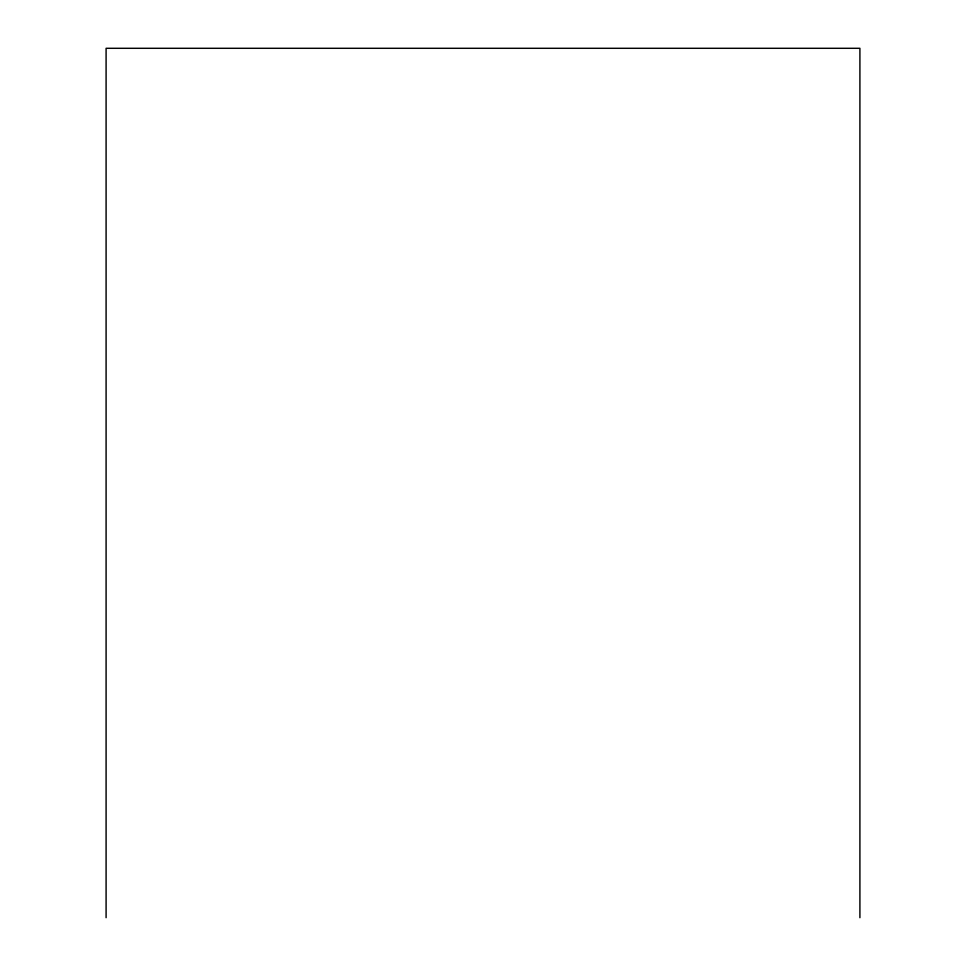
<?xml version="1.0" encoding="UTF-8"?>
<svg xmlns="http://www.w3.org/2000/svg" width="966" height="966" viewBox="0 0 966 966"><rect width="100%" height="100%" fill="white"/><g stroke="black" fill="none" stroke-linecap="round" stroke-linejoin="round"><path stroke-width="1.45" d="M859.909 917.7L859.909 48.3L106.091 48.3L106.091 917.7"/></g></svg>
